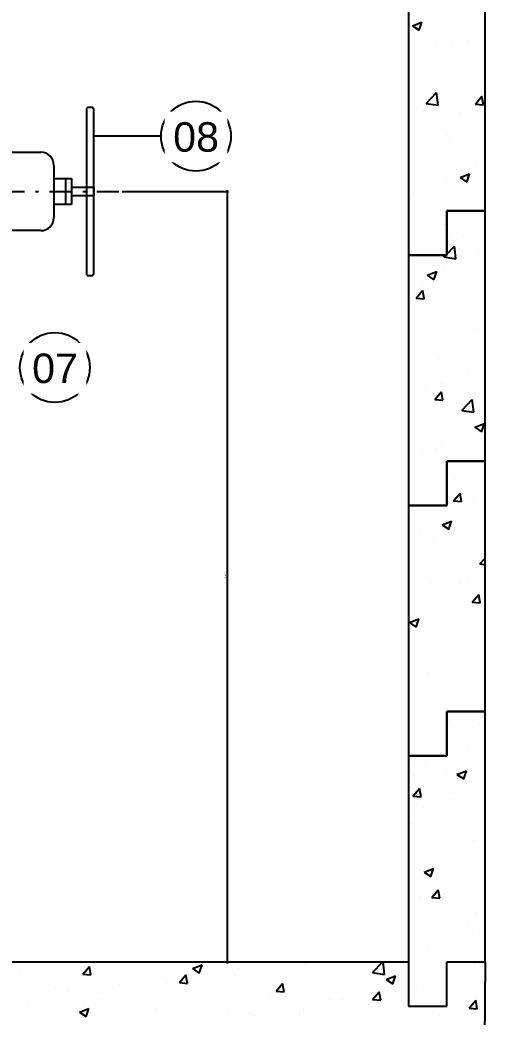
# Model space of a CAD drawing. Extents: x -160 to 364724, y -100 to 7353297.
# Drawn here: x 362161.04 to 362176.83, y 7349205.2 to 7349239.05 of the extents above; entities that cross this region are included whole.
import ezdxf
from ezdxf.enums import TextEntityAlignment as Align

# ---------------------------------------------------------------- set-up
doc = ezdxf.new("R2010")
doc.units = 0
doc.header["$LTSCALE"] = 5
doc.linetypes.add('SGC_DASHDOT', pattern=[1, 0.5, -0.25, 0, -0.25])
for name, color, linetype in [('BOLA LM', 1, 'Continuous'), ('FLANGES', 2, 'Continuous'), ('PAREDE CONCRETO CORTE', 5, 'Continuous'), ('SANC_COTAS', 1, 'Continuous'), ('SANC_TEXTO', 2, 'Continuous'), ('SGC-Eixos', 253, 'SGC_DASHDOT'), ('SGC-Valvulas (Acionamento)', 2, 'Continuous'), ('SGC-Valvulas (Linhas Externas)', 3, 'Continuous'), ('VEGETAÇÃO', 7, 'Continuous')]:
    doc.layers.add(name, color=color, linetype=linetype)
doc.styles.add('R-80', font='arial.ttf')
doc.dimstyles.new('LEADER - 25', dxfattribs={"dimscale": 0.025, "dimtxt": 2, "dimasz": 1.5, "dimexe": 2, "dimexo": 1, "dimgap": 1, "dimtad": 1, "dimzin": 0, "dimtxsty": 'R-80', "dimcen": 0, "dimdle": 2, "dimclrd": 1, "dimclre": 1, "dimclrt": 2, "dimadec": 0, "dimazin": 0, "dimtfac": 0.5, "dimtmove": 2, "dimatfit": 3, "dimfxl": 1, "dimtolj": 1, "dimtzin": 0, "dimarcsym": 0})

msp = doc.modelspace()

# ---------------------------------------------------------------- linework, layer by layer
for points in [[(362168.091, 7349233.201), (362168.095, 7349233.205), (362168.054, 7349233.239), (362168.058, 7349233.243)], [(362168.058, 7349207.087), (362168.054, 7349207.083), (362168.095, 7349207.05), (362168.091, 7349207.046)]]:
    msp.add_solid(points)
at = {"layer": 'BOLA LM'}
msp.add_line((362165.829, 7349235.099), (362163.547, 7349235.099), dxfattribs=at)
for centre in [(362167.015, 7349235.099), (362162.226, 7349227.246)]:
    msp.add_circle(centre, 1.186, dxfattribs=at)
at = {"layer": 'FLANGES'}
for p, q in [((362162.191, 7349233.665), (362162.787, 7349233.665)), ((362162.589, 7349233.665), (362162.589, 7349232.779)), ((362162.787, 7349233.665), (362162.787, 7349232.779)), ((362162.787, 7349232.779), (362162.191, 7349232.779))]:
    msp.add_line(p, q, dxfattribs=at)
at = {"layer": 'PAREDE CONCRETO CORTE'}
for p, q in [((362176.83, 7349232.563), (362176.83, 7349241.063)), ((362174.23, 7349239.563), (362174.23, 7349231.063)), ((362176.83, 7349232.563), (362175.53, 7349232.563)), ((362175.53, 7349232.563), (362175.53, 7349231.063)), ((362175.53, 7349231.063), (362175.53, 7349232.563)), ((362175.53, 7349232.563), (362176.83, 7349232.563)), ((362176.83, 7349224.063), (362176.83, 7349232.563)), ((362175.53, 7349231.063), (362174.23, 7349231.063)), ((362174.23, 7349231.063), (362174.23, 7349222.563)), ((362174.23, 7349231.063), (362175.53, 7349231.063)), ((362176.83, 7349224.066), (362175.53, 7349224.066)), ((362175.53, 7349224.066), (362175.53, 7349222.566)), ((362175.53, 7349222.563), (362175.53, 7349224.063)), ((362175.53, 7349224.063), (362176.83, 7349224.063)), ((362176.83, 7349215.566), (362176.83, 7349224.066)), ((362175.53, 7349222.566), (362174.23, 7349222.566)), ((362174.23, 7349222.566), (362174.23, 7349214.066)), ((362174.23, 7349222.563), (362175.53, 7349222.563)), ((362176.83, 7349215.566), (362175.53, 7349215.566)), ((362175.53, 7349215.566), (362175.53, 7349214.066)), ((362175.53, 7349214.066), (362175.53, 7349215.566)), ((362175.53, 7349215.566), (362176.83, 7349215.566)), ((362176.83, 7349207.066), (362176.83, 7349215.566)), ((362175.53, 7349214.066), (362174.23, 7349214.066)), ((362174.23, 7349214.066), (362174.23, 7349205.566)), ((362174.23, 7349214.066), (362175.53, 7349214.066)), ((362124.23, 7349207.066), (362174.23, 7349207.066)), ((362175.53, 7349205.566), (362175.53, 7349207.066)), ((362175.53, 7349207.066), (362176.83, 7349207.066)), ((362176.83, 7349207.066), (362176.767, 7349197.066)), ((362176.83, 7349207.066), (362176.83, 7349207.066)), ((362174.23, 7349205.566), (362175.53, 7349205.566))]:
    msp.add_line(p, q, dxfattribs=at)
at = {"layer": 'SANC_COTAS'}
for p, q in [((362164.515, 7349233.222), (362168.124, 7349233.222)), ((362168.074, 7349233.272), (362168.074, 7349207.016)), ((362167.097, 7349207.066), (362168.124, 7349207.066))]:
    msp.add_line(p, q, dxfattribs=at)
at = {"layer": 'SGC-Eixos', "ltscale": 0.3}
msp.add_line((362155.647, 7349233.222), (362164.49, 7349233.222), dxfattribs=at)
at = {"layer": 'SGC-Valvulas (Acionamento)', "color": 3}
for p, q in [((362163.294, 7349236.011), (362163.294, 7349230.433)), ((362163.484, 7349236.074), (362163.357, 7349236.074)), ((362163.547, 7349230.433), (362163.547, 7349236.011)), ((362163.357, 7349230.37), (362163.484, 7349230.37))]:
    msp.add_line(p, q, dxfattribs=at)
at = {"layer": 'SGC-Valvulas (Acionamento)'}
for p, q in [((362162.787, 7349233.37), (362163.547, 7349233.37)), ((362163.547, 7349233.37), (362163.547, 7349233.074)), ((362163.547, 7349233.074), (362162.787, 7349233.074))]:
    msp.add_line(p, q, dxfattribs=at)
at = {"layer": 'SGC-Valvulas (Acionamento)', "color": 3}
for centre, start, end in [((362163.357, 7349236.011), 90, 180), ((362163.484, 7349236.011), 0, 90), ((362163.357, 7349230.433), 180, 270), ((362163.484, 7349230.433), 270, 0)]:
    msp.add_arc(centre, 0.0633, start, end, dxfattribs=at)
at = {"layer": 'SGC-Valvulas (Linhas Externas)'}
for p, q in [((362159.211, 7349234.552), (362161.748, 7349234.552)), ((362162.191, 7349234.109), (362162.191, 7349232.335)), ((362161.748, 7349231.892), (362159.211, 7349231.892))]:
    msp.add_line(p, q, dxfattribs=at)
for centre, start, end in [((362161.748, 7349234.109), 0, 90), ((362161.748, 7349232.335), 270, 0)]:
    msp.add_arc(centre, 0.443, start, end, dxfattribs=at)
at = {"layer": 'VEGETAÇÃO', "color": 1, "linetype": 'Continuous'}
for p, q in [((362174.365, 7349238.849), (362174.685, 7349238.972)), ((362174.592, 7349238.696), (362174.685, 7349238.972)), ((362174.365, 7349238.849), (362174.592, 7349238.696)), ((362175.878, 7349238.857), (362175.878, 7349238.857)), ((362176.284, 7349238.334), (362176.284, 7349238.334)), ((362175.14, 7349238.183), (362175.14, 7349238.183)), ((362175.682, 7349238.197), (362175.682, 7349238.197)), ((362176.299, 7349237.4), (362176.299, 7349237.4)), ((362174.829, 7349236.211), (362175.185, 7349236.582)), ((362175.236, 7349236.148), (362175.186, 7349236.582)), ((362175.627, 7349236.675), (362175.627, 7349236.675)), ((362176.813, 7349236.758), (362176.813, 7349236.758)), ((362174.988, 7349236.521), (362174.988, 7349236.521)), ((362175.082, 7349236.53), (362175.082, 7349236.53)), ((362176.501, 7349236.191), (362176.722, 7349236.454)), ((362176.775, 7349236.168), (362176.722, 7349236.454)), ((362174.728, 7349235.939), (362174.728, 7349235.939)), ((362174.829, 7349236.21), (362175.236, 7349236.147)), ((362175.952, 7349235.907), (362175.952, 7349235.907)), ((362176.501, 7349236.191), (362176.774, 7349236.168)), ((362175.571, 7349235.153), (362175.571, 7349235.153)), ((362175.61, 7349234.955), (362175.61, 7349234.955)), ((362176.474, 7349234.339), (362176.474, 7349234.339)), ((362176.519, 7349234.094), (362176.519, 7349234.094)), ((362175.515, 7349233.631), (362175.515, 7349233.631)), ((362175.981, 7349233.693), (362176.301, 7349233.816)), ((362175.981, 7349233.693), (362176.209, 7349233.539)), ((362176.209, 7349233.539), (362176.301, 7349233.816)), ((362174.408, 7349233.152), (362174.408, 7349233.152)), ((362175.46, 7349232.109), (362175.46, 7349232.109)), ((362175.628, 7349231.757), (362175.628, 7349231.757)), ((362176.092, 7349231.729), (362176.092, 7349231.729)), ((362176.286, 7349231.611), (362176.286, 7349231.611)), ((362175.53, 7349231.099), (362175.792, 7349231.371)), ((362175.842, 7349230.937), (362175.792, 7349231.371)), ((362175.435, 7349231), (362175.499, 7349231.066)), ((362175.436, 7349231), (362175.842, 7349230.937)), ((362175.499, 7349231.066), (362175.53, 7349231.099)), ((362176.592, 7349231.143), (362176.592, 7349231.143)), ((362174.869, 7349230.377), (362175.189, 7349230.5)), ((362175.096, 7349230.224), (362175.189, 7349230.5)), ((362175.404, 7349230.587), (362175.404, 7349230.587)), ((362174.715, 7349230.149), (362174.715, 7349230.149)), ((362174.869, 7349230.377), (362175.096, 7349230.224)), ((362174.491, 7349229.6), (362174.711, 7349229.863)), ((362174.765, 7349229.577), (362174.712, 7349229.863)), ((362174.89, 7349229.926), (362174.89, 7349229.926)), ((362176.034, 7349230.076), (362176.034, 7349230.076)), ((362174.491, 7349229.6), (362174.764, 7349229.576)), ((362174.719, 7349229.433), (362174.719, 7349229.433)), ((362175.349, 7349229.065), (362175.349, 7349229.065)), ((362176.461, 7349228.549), (362176.461, 7349228.549)), ((362176.563, 7349228.501), (362176.563, 7349228.501)), ((362174.831, 7349228.273), (362174.831, 7349228.273)), ((362175.293, 7349227.543), (362175.293, 7349227.543)), ((362176.269, 7349226.994), (362176.269, 7349226.994)), ((362174.792, 7349226.483), (362174.792, 7349226.483)), ((362175.125, 7349226.161), (362175.345, 7349226.424)), ((362175.399, 7349226.138), (362175.346, 7349226.424)), ((362175.36, 7349226.698), (362175.36, 7349226.698)), ((362175.125, 7349226.161), (362175.398, 7349226.137)), ((362176.042, 7349225.79), (362176.398, 7349226.161)), ((362176.448, 7349225.727), (362176.398, 7349226.161)), ((362175.238, 7349226.021), (362175.238, 7349226.021)), ((362176.042, 7349225.79), (362176.448, 7349225.726)), ((362176.272, 7349225.821), (362176.272, 7349225.821)), ((362176.485, 7349225.221), (362176.806, 7349225.344)), ((362176.485, 7349225.221), (362176.713, 7349225.068)), ((362176.713, 7349225.068), (362176.806, 7349225.344)), ((362175.182, 7349224.499), (362175.182, 7349224.499)), ((362175.359, 7349224.67), (362175.359, 7349224.67)), ((362174.701, 7349224.36), (362174.701, 7349224.36)), ((362175.842, 7349223.471), (362175.842, 7349223.471)), ((362175.126, 7349222.977), (362175.126, 7349222.977)), ((362175.759, 7349222.722), (362175.98, 7349222.985)), ((362175.759, 7349222.722), (362176.033, 7349222.698)), ((362176.033, 7349222.699), (362175.981, 7349222.985)), ((362176.447, 7349222.76), (362176.447, 7349222.76)), ((362174.469, 7349222.334), (362174.469, 7349222.334)), ((362175.373, 7349221.906), (362175.693, 7349222.029)), ((362175.6, 7349221.753), (362175.693, 7349222.029)), ((362175.373, 7349221.906), (362175.6, 7349221.753)), ((362175.433, 7349221.72), (362175.433, 7349221.72)), ((362175.784, 7349221.819), (362175.784, 7349221.819)), ((362174.639, 7349221.668), (362174.639, 7349221.668)), ((362175.071, 7349221.455), (362175.071, 7349221.455)), ((362176.648, 7349220.579), (362176.83, 7349220.77)), ((362176.648, 7349220.579), (362176.83, 7349220.551)), ((362174.581, 7349220.016), (362174.581, 7349220.016)), ((362176.259, 7349220.032), (362176.259, 7349220.032)), ((362176.313, 7349220.244), (362176.313, 7349220.244)), ((362175.015, 7349219.933), (362175.015, 7349219.933)), ((362176, 7349219.907), (362176, 7349219.907)), ((362176.394, 7349219.283), (362176.614, 7349219.546)), ((362176.668, 7349219.259), (362176.615, 7349219.546)), ((362176.394, 7349219.283), (362176.667, 7349219.259)), ((362174.261, 7349218.59), (362174.581, 7349218.713)), ((362174.488, 7349218.437), (362174.581, 7349218.713)), ((362174.261, 7349218.591), (362174.488, 7349218.437)), ((362174.688, 7349218.57), (362174.688, 7349218.57)), ((362174.96, 7349218.411), (362174.96, 7349218.411)), ((362175.11, 7349218.44), (362175.11, 7349218.44)), ((362175.11, 7349217.57), (362175.11, 7349217.57)), ((362176.074, 7349216.956), (362176.074, 7349216.956)), ((362176.434, 7349216.97), (362176.434, 7349216.97)), ((362176.795, 7349217.017), (362176.795, 7349217.017)), ((362174.904, 7349216.889), (362174.904, 7349216.889)), ((362174.848, 7349215.367), (362174.848, 7349215.367)), ((362176.736, 7349215.365), (362176.736, 7349215.365)), ((362175.592, 7349215.214), (362175.592, 7349215.214)), ((362176.641, 7349215.143), (362176.641, 7349215.143)), ((362176.245, 7349214.242), (362176.245, 7349214.242)), ((362174.793, 7349213.845), (362174.793, 7349213.845)), ((362175.534, 7349213.561), (362175.534, 7349213.561)), ((362175.877, 7349213.434), (362176.197, 7349213.557)), ((362176.105, 7349213.281), (362176.197, 7349213.557)), ((362174.389, 7349213.411), (362174.389, 7349213.411)), ((362175.877, 7349213.434), (362176.105, 7349213.281)), ((362174.383, 7349212.692), (362174.604, 7349212.955)), ((362174.657, 7349212.668), (362174.604, 7349212.955)), ((362174.383, 7349212.692), (362174.656, 7349212.668)), ((362174.674, 7349212.781), (362174.674, 7349212.781)), ((362175.751, 7349212.807), (362175.751, 7349212.807)), ((362174.274, 7349212.296), (362174.274, 7349212.296)), ((362174.737, 7349212.323), (362174.737, 7349212.323)), ((362176.715, 7349212.193), (362176.715, 7349212.193)), ((362176.063, 7349211.986), (362176.063, 7349211.986)), ((362174.331, 7349211.758), (362174.331, 7349211.758)), ((362176.421, 7349211.181), (362176.421, 7349211.181)), ((362174.682, 7349210.801), (362174.682, 7349210.801)), ((362174.765, 7349210.119), (362175.085, 7349210.242)), ((362174.841, 7349210.483), (362174.841, 7349210.483)), ((362174.86, 7349210.183), (362174.86, 7349210.183)), ((362174.992, 7349209.966), (362175.085, 7349210.242)), ((362174.765, 7349210.119), (362174.992, 7349209.966)), ((362175.018, 7349209.253), (362175.238, 7349209.516)), ((362175.292, 7349209.229), (362175.239, 7349209.516)), ((362174.626, 7349209.279), (362174.626, 7349209.279)), ((362175.018, 7349209.253), (362175.291, 7349209.229)), ((362176.544, 7349208.76), (362176.544, 7349208.76)), ((362176.232, 7349208.453), (362176.232, 7349208.453)), ((362176.391, 7349208.043), (362176.391, 7349208.043)), ((362174.57, 7349207.757), (362174.57, 7349207.757)), ((362174.915, 7349207.532), (362174.915, 7349207.532)), ((362163.176, 7349206.65), (362163.396, 7349206.913)), ((362163.449, 7349206.627), (362163.396, 7349206.913)), ((362166.9, 7349206.842), (362167.221, 7349206.965)), ((362166.9, 7349206.842), (362167.128, 7349206.688)), ((362167.128, 7349206.688), (362167.221, 7349206.965)), ((362168.453, 7349206.834), (362168.453, 7349206.834)), ((362170.185, 7349207.062), (362170.185, 7349207.062)), ((362170.722, 7349206.99), (362170.722, 7349206.99)), ((362173.014, 7349206.704), (362173.361, 7349207.066)), ((362173.361, 7349207.066), (362173.361, 7349207.066)), ((362173.42, 7349206.641), (362173.371, 7349207.066)), ((362174.661, 7349206.991), (362174.661, 7349206.991)), ((362175.342, 7349206.956), (362175.342, 7349206.956)), ((362176.486, 7349207.107), (362176.486, 7349207.107)), ((362161.06, 7349206.687), (362161.06, 7349206.687)), ((362163.176, 7349206.65), (362163.449, 7349206.627)), ((362166.455, 7349206.364), (362166.676, 7349206.626)), ((362166.728, 7349206.34), (362166.676, 7349206.626)), ((362167.308, 7349206.684), (362167.308, 7349206.684)), ((362168.347, 7349206.647), (362168.347, 7349206.647)), ((362173.014, 7349206.704), (362173.42, 7349206.641)), ((362173.471, 7349206.476), (362173.791, 7349206.598)), ((362173.471, 7349206.476), (362173.698, 7349206.322)), ((362173.698, 7349206.322), (362173.791, 7349206.598)), ((362162.232, 7349206.202), (362162.232, 7349206.202)), ((362164.421, 7349206.303), (362164.421, 7349206.303)), ((362164.672, 7349206.099), (362164.672, 7349206.099)), ((362166.038, 7349206.354), (362166.038, 7349206.354)), ((362166.455, 7349206.364), (362166.728, 7349206.34)), ((362169.734, 7349206.077), (362169.955, 7349206.339)), ((362170.008, 7349206.053), (362169.955, 7349206.339)), ((362174.203, 7349206.247), (362174.203, 7349206.247)), ((362174.515, 7349206.235), (362174.515, 7349206.235)), ((362161.545, 7349205.925), (362161.545, 7349205.925)), ((362162.689, 7349206.075), (362162.689, 7349206.075)), ((362163.691, 7349206.032), (362163.691, 7349206.032)), ((362167.113, 7349205.996), (362167.113, 7349205.996)), ((362169.554, 7349205.893), (362169.554, 7349205.893)), ((362169.734, 7349206.077), (362170.008, 7349206.053)), ((362171.537, 7349205.79), (362171.537, 7349205.79)), ((362171.994, 7349205.79), (362171.994, 7349205.79)), ((362173.014, 7349205.79), (362173.234, 7349206.052)), ((362173.014, 7349205.79), (362173.287, 7349205.766)), ((362173.014, 7349205.79), (362173.014, 7349205.79)), ((362173.014, 7349205.79), (362173.014, 7349205.79)), ((362173.287, 7349205.766), (362173.234, 7349206.052)), ((362176.293, 7349205.503), (362176.514, 7349205.766)), ((362176.566, 7349205.479), (362176.514, 7349205.766)), ((362161.316, 7349205.69), (362161.316, 7349205.69)), ((362163.059, 7349205.367), (362163.379, 7349205.49)), ((362163.196, 7349205.588), (362163.196, 7349205.588)), ((362163.286, 7349205.214), (362163.379, 7349205.49)), ((362165.636, 7349205.485), (362165.636, 7349205.485)), ((362170.666, 7349205.468), (362170.666, 7349205.468)), ((362171.869, 7349205.639), (362171.869, 7349205.639)), ((362175.482, 7349205.719), (362175.482, 7349205.719)), ((362176.293, 7349205.503), (362176.566, 7349205.479)), ((362163.059, 7349205.367), (362163.286, 7349205.214)), ((362168.077, 7349205.382), (362168.077, 7349205.382)), ((362168.871, 7349205.332), (362168.871, 7349205.332)), ((362168.982, 7349205.259), (362168.982, 7349205.259)), ((362170.518, 7349205.279), (362170.518, 7349205.279)), ((362175.299, 7349205.244), (362175.299, 7349205.244))]:
    msp.add_line(p, q, dxfattribs=at)

# ---------------------------------------------------------------- texts
at = {"layer": 'SANC_COTAS', "insert": (362168.019, 7349220.144), "char_height": 0.05, "attachment_point": 5, "rotation": 90, "style": 'R-80'}
msp.add_mtext('\\A1;26,16', dxfattribs=at)

# ---------------------------------------------------------------- leaders
at = {"layer": 'SANC_COTAS'}
msp.add_leader([(362156.464, 7349210.578), (362171.062, 7349188.388)], dimstyle='LEADER - 25', dxfattribs=at)

# ---------------------------------------------------------------- next in the draw order: wipeouts: each hides what was drawn before it
for points in [[(362165.95, 7349234.206), (362168.084, 7349234.206), (362168.084, 7349235.927), (362165.95, 7349235.927)], [(362161.162, 7349226.353), (362163.295, 7349226.353), (362163.295, 7349228.075), (362161.162, 7349228.075)]]:
    msp.add_wipeout(points).dxf.layer = 'SANC_TEXTO'

# ---------------------------------------------------------------- next in the draw order: texts
at = {"layer": 'SANC_TEXTO', "style": 'R-80'}
for s, p in [('08', (362167.019, 7349234.573)), ('07', (362162.231, 7349226.72))]:
    msp.add_text(s, height=1, dxfattribs=at).set_placement(p, align=Align.CENTER)

doc.saveas('drawing.dxf')
